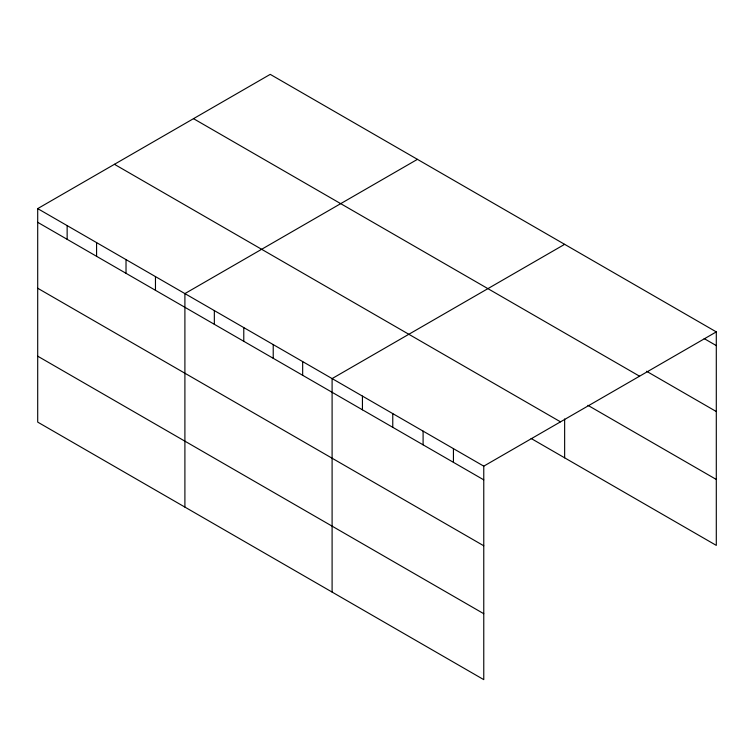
<?xml version="1.0" encoding="UTF-8"?>
<svg xmlns="http://www.w3.org/2000/svg" width="754" height="754" viewBox="0 0 754 754"><rect width="100%" height="100%" fill="white"/><g stroke="black" fill="none" stroke-linecap="round" stroke-linejoin="round"><path stroke-width="1.13" d="M37.7 208.613L483.766 466.151L483.766 679.637L37.7 422.108L37.7 208.613L270.234 74.363L716.3 331.892L716.3 545.387L531.136 438.479M417.433 159.348L184.9 293.598L184.9 507.093M564.642 244.334L332.099 378.583L332.099 592.079M483.766 466.151L716.3 331.892M704.17 338.593L716.3 345.596M646.536 371.251L716.3 411.533M193.495 118.661L639.562 376.199M587.894 405.322L716.3 479.459M114.438 164.306L560.505 421.844M37.7 222.317L483.766 479.855M37.7 288.245L483.766 545.783M37.7 356.18L483.766 613.709M564.642 418.97L564.642 457.829M453.437 448.639L453.437 462.343M423.098 431.118L423.098 444.832M392.768 413.607L392.768 427.32M362.438 396.095L362.438 409.808M302.665 361.59L302.665 375.294M273.221 344.587L273.221 358.301M243.778 327.594L243.778 341.298M214.343 310.601L214.343 324.305M155.465 276.605L155.465 290.309M126.022 259.602L126.022 273.316M96.578 242.609L96.578 256.313M67.144 225.616L67.144 239.32"/></g></svg>
